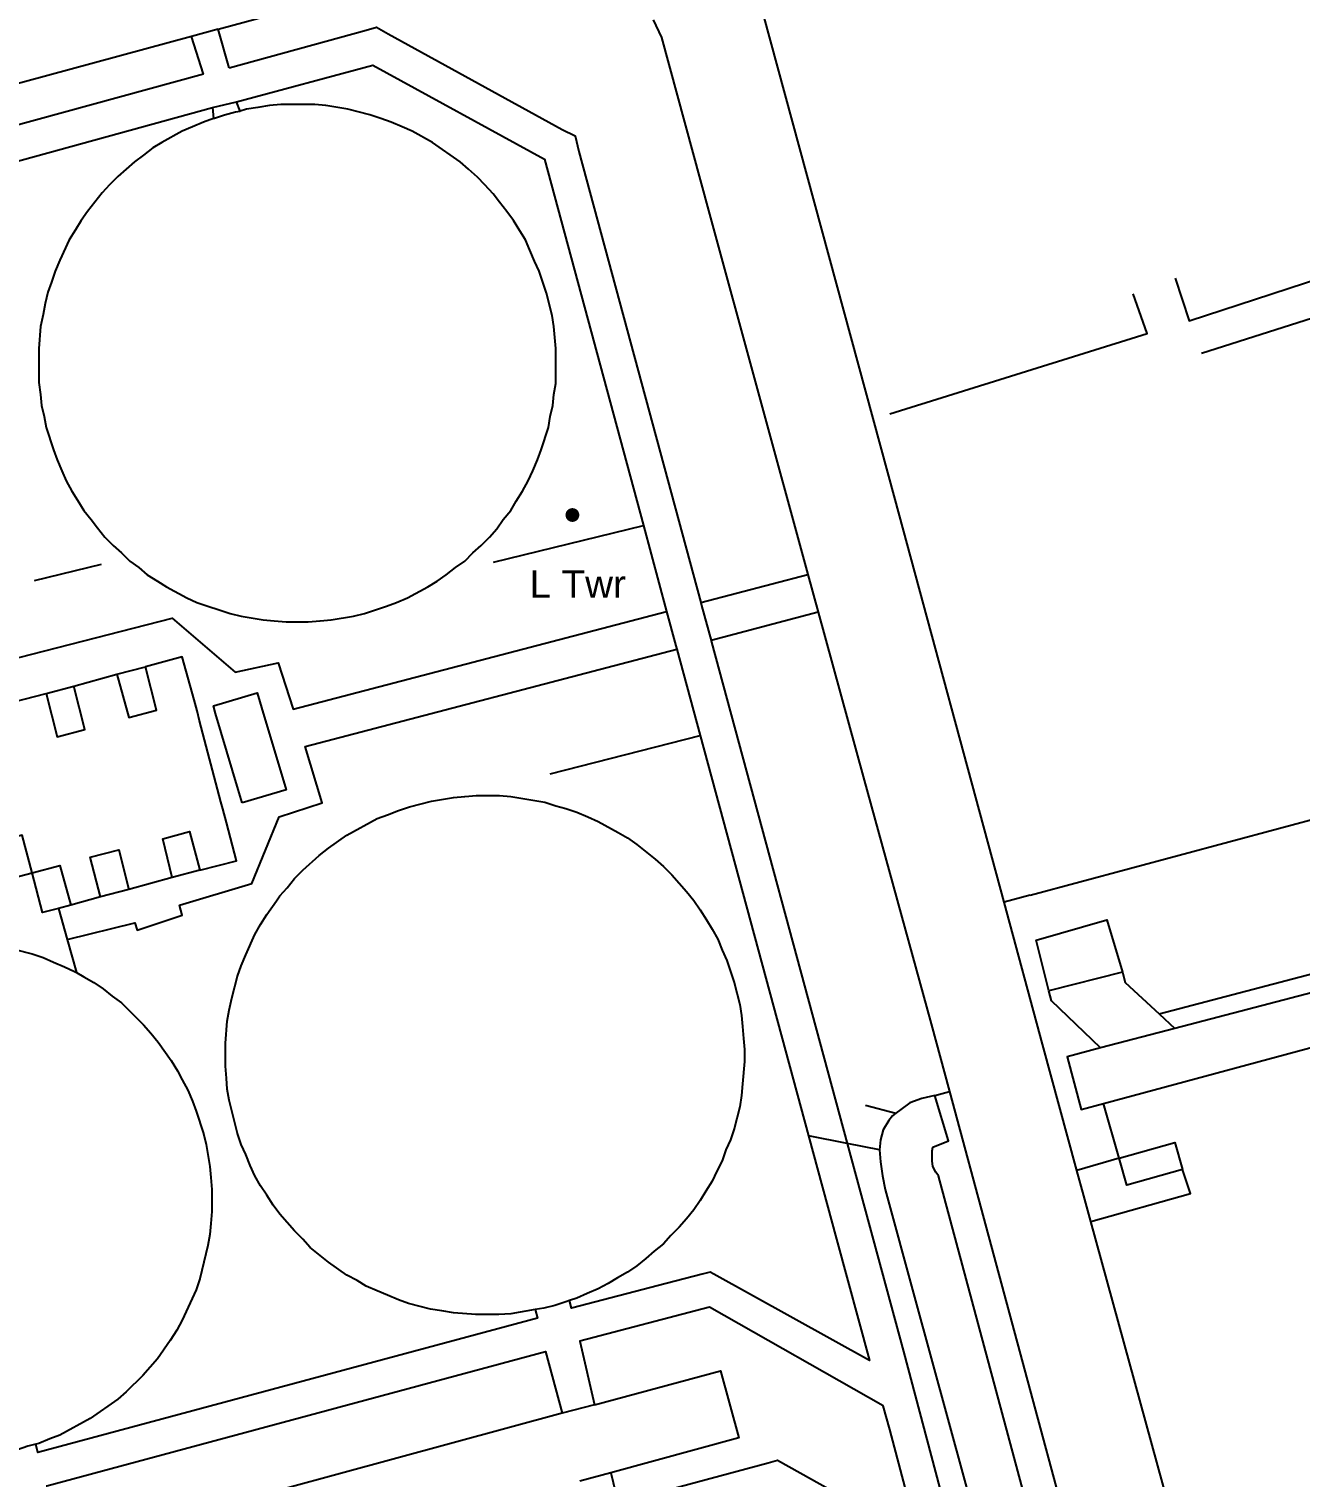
# Model space of a CAD drawing. Header units: millimetres. Extents: x 111502 to 977541, y 8702 to 1044108.
# Drawn here: x 488656.8 to 488725.8, y 240861.9 to 240940.6 of the extents above; entities that cross this region are included whole.
import ezdxf

# ---------------------------------------------------------------- set-up
doc = ezdxf.new("R2010")
doc.units = ezdxf.units.MM
doc.header["$LTSCALE"] = 0.25
doc.linetypes.add('DASHED2', pattern=[9.525, 6.35, -3.175])
doc.layers.add('E HVSS As Laid HV', color=10, linetype='Continuous')
doc.layers.add('X HVSS Site Background', color=8, linetype='Continuous')
doc.styles.add('OS Master Map$1$Standard', font='txt')

# ---------------------------------------------------------------- blocks, each defined once
blk = doc.blocks.new('OS Master Map$1$OSS9')
at = {"color": 8, "true_color": 0x707070, "const_width": 0.375, "flags": 128}
blk.add_lwpolyline([(0.188, 0), (0.181, 0.049), (0.162, 0.094), (0.133, 0.133), (0.094, 0.162), (0.049, 0.181), (0, 0.188), (-0.049, 0.181), (-0.094, 0.162), (-0.133, 0.133), (-0.162, 0.094), (-0.181, 0.049), (-0.188, 0), (-0.181, -0.049), (-0.162, -0.094), (-0.133, -0.133), (-0.094, -0.162), (-0.049, -0.181), (0, -0.188), (0.049, -0.181), (0.094, -0.162), (0.133, -0.133), (0.162, -0.094), (0.181, -0.049), (0.188, 0), (0.181, 0.049)], dxfattribs=at)
blk = doc.blocks.new('OS MAP 060722')
at = {"layer": 'X HVSS Site Background', "flags": 128}
for points in [[(-143.527, 1814.292), (-129.247, 1818.172)], [(-119.877, 1814.792), (-119.427, 1813.842), (-119.427, 1813.842), (-116.877, 1804.442), (-116.877, 1804.442), (-111.473, 1784.66)], [(-100.811, 1766.851), (-106.727, 1788.742), (-106.727, 1788.742), (-113.898, 1815.152)], [(-144.977, 1813.892), (-172.427, 1806.442)], [(-143.527, 1814.292), (-144.977, 1813.892)], [(-144.327, 1811.842), (-144.977, 1813.892)], [(-142.927, 1812.192), (-143.527, 1814.292)], [(-142.927, 1812.192), (-135.477, 1814.242), (-135.477, 1814.242), (-134.927, 1814.392), (-134.927, 1814.392), (-134.277, 1814.042), (-134.277, 1814.042), (-124.827, 1808.842), (-124.827, 1808.842), (-124.127, 1808.492), (-124.127, 1808.492), (-123.927, 1807.642), (-123.927, 1807.642), (-117.294, 1783.139)], [(-142.527, 1810.342), (-135.127, 1812.342), (-135.127, 1812.342), (-125.797, 1807.232), (-125.797, 1807.232), (-120.412, 1787.319)], [(-144.327, 1811.842), (-171.927, 1804.292)], [(-171.427, 1802.442), (-143.827, 1810.042)], [(-143.777, 1809.442), (-144.327, 1809.242), (-144.327, 1809.242), (-144.927, 1808.992), (-144.927, 1808.992), (-145.477, 1808.742), (-145.477, 1808.742), (-146.577, 1808.142), (-146.577, 1808.142), (-147.077, 1807.842), (-147.077, 1807.842), (-147.577, 1807.442), (-147.577, 1807.442), (-148.077, 1807.092), (-148.077, 1807.092), (-148.977, 1806.292), (-148.977, 1806.292), (-149.427, 1805.842), (-149.427, 1805.842), (-149.827, 1805.392), (-149.827, 1805.392), (-150.627, 1804.392), (-150.627, 1804.392), (-150.977, 1803.892), (-150.977, 1803.892), (-151.277, 1803.392), (-151.277, 1803.392), (-151.627, 1802.842), (-151.627, 1802.842), (-152.127, 1801.742), (-152.127, 1801.742), (-152.377, 1801.142), (-152.377, 1801.142), (-152.577, 1800.542), (-152.577, 1800.542), (-152.777, 1799.992), (-152.777, 1799.992), (-152.927, 1799.392), (-152.927, 1799.392), (-153.027, 1798.792), (-153.027, 1798.792), (-153.177, 1798.142), (-153.177, 1798.142), (-153.277, 1796.942), (-153.277, 1796.942), (-153.277, 1795.092), (-153.277, 1795.092), (-153.177, 1794.442), (-153.177, 1794.442), (-153.127, 1793.842), (-153.127, 1793.842), (-152.977, 1793.242), (-152.977, 1793.242), (-152.877, 1792.642), (-152.877, 1792.642), (-152.477, 1791.442), (-152.477, 1791.442), (-152.277, 1790.892), (-152.277, 1790.892), (-152.027, 1790.292), (-152.027, 1790.292), (-151.777, 1789.742), (-151.777, 1789.742), (-151.477, 1789.192), (-151.477, 1789.192), (-151.177, 1788.692), (-151.177, 1788.692), (-150.827, 1788.142), (-150.827, 1788.142), (-150.427, 1787.642), (-150.427, 1787.642), (-150.077, 1787.192), (-150.077, 1787.192), (-149.677, 1786.692), (-149.677, 1786.692), (-149.227, 1786.242), (-149.227, 1786.242), (-148.777, 1785.842), (-148.777, 1785.842), (-148.327, 1785.392), (-148.327, 1785.392), (-147.827, 1785.042), (-147.827, 1785.042), (-147.377, 1784.642), (-147.377, 1784.642), (-146.827, 1784.292), (-146.827, 1784.292), (-146.327, 1783.992), (-146.327, 1783.992), (-145.227, 1783.392), (-145.227, 1783.392), (-144.677, 1783.142), (-144.677, 1783.142), (-142.877, 1782.542), (-142.877, 1782.542), (-142.277, 1782.392), (-142.277, 1782.392), (-141.077, 1782.192), (-141.077, 1782.192), (-140.477, 1782.142), (-140.477, 1782.142), (-139.827, 1782.092), (-139.827, 1782.092), (-138.627, 1782.092), (-138.627, 1782.092), (-137.977, 1782.142), (-137.977, 1782.142), (-137.377, 1782.192), (-137.377, 1782.192), (-136.177, 1782.392), (-136.177, 1782.392), (-135.577, 1782.542), (-135.577, 1782.542), (-134.377, 1782.942), (-134.377, 1782.942), (-133.827, 1783.142), (-133.827, 1783.142), (-133.227, 1783.392), (-133.227, 1783.392), (-132.127, 1783.992), (-132.127, 1783.992), (-131.627, 1784.292), (-131.627, 1784.292), (-131.127, 1784.642), (-131.127, 1784.642), (-130.627, 1785.042), (-130.627, 1785.042), (-130.127, 1785.392), (-130.127, 1785.392), (-129.677, 1785.842), (-129.677, 1785.842), (-129.227, 1786.242), (-129.227, 1786.242), (-128.777, 1786.692), (-128.777, 1786.692), (-128.377, 1787.142), (-128.377, 1787.142), (-128.027, 1787.642), (-128.027, 1787.642), (-127.627, 1788.142), (-127.627, 1788.142), (-127.327, 1788.642), (-127.327, 1788.642), (-126.977, 1789.192), (-126.977, 1789.192), (-126.677, 1789.742), (-126.677, 1789.742), (-126.427, 1790.292), (-126.427, 1790.292), (-126.177, 1790.892), (-126.177, 1790.892), (-125.977, 1791.442), (-125.977, 1791.442), (-125.577, 1792.642), (-125.577, 1792.642), (-125.477, 1793.242), (-125.477, 1793.242), (-125.327, 1793.842), (-125.327, 1793.842), (-125.277, 1794.442), (-125.277, 1794.442), (-125.177, 1795.042), (-125.177, 1795.042), (-125.177, 1796.942), (-125.177, 1796.942), (-125.277, 1798.142), (-125.277, 1798.142), (-125.377, 1798.742), (-125.377, 1798.742), (-125.677, 1799.942), (-125.677, 1799.942), (-126.077, 1801.142), (-126.077, 1801.142), (-126.327, 1801.692), (-126.327, 1801.692), (-126.577, 1802.292), (-126.577, 1802.292), (-126.827, 1802.842), (-126.827, 1802.842), (-127.127, 1803.342), (-127.127, 1803.342), (-127.477, 1803.892), (-127.477, 1803.892), (-127.827, 1804.392), (-127.827, 1804.392), (-128.227, 1804.892), (-128.227, 1804.892), (-128.577, 1805.342), (-128.577, 1805.342), (-129.027, 1805.842), (-129.027, 1805.842), (-129.427, 1806.242), (-129.427, 1806.242), (-129.927, 1806.692), (-129.927, 1806.692), (-130.377, 1807.092), (-130.377, 1807.092), (-131.877, 1808.142), (-131.877, 1808.142), (-132.977, 1808.742), (-132.977, 1808.742), (-133.527, 1808.992), (-133.527, 1808.992), (-134.127, 1809.242), (-134.127, 1809.242), (-134.677, 1809.442), (-134.677, 1809.442), (-135.277, 1809.642), (-135.277, 1809.642), (-136.477, 1809.942), (-136.477, 1809.942), (-137.677, 1810.142), (-137.677, 1810.142), (-138.277, 1810.192), (-138.277, 1810.192), (-140.127, 1810.192), (-140.127, 1810.192), (-140.727, 1810.142), (-140.727, 1810.142), (-141.377, 1810.042), (-141.377, 1810.042), (-141.977, 1809.942), (-141.977, 1809.942), (-142.327, 1809.842)], [(-143.827, 1810.042), (-142.527, 1810.342)], [(-143.827, 1810.042), (-143.777, 1809.442)], [(-143.777, 1809.442), (-143.177, 1809.642), (-143.177, 1809.642), (-142.577, 1809.792), (-142.577, 1809.792), (-142.327, 1809.842)], [(-142.327, 1809.842), (-142.527, 1810.342)], [(-91.519, 1800.756), (-90.755, 1798.439), (-90.755, 1798.439), (-78.166, 1802.548)], [(-77.562, 1800.648), (-90.074, 1796.662)], [(-107.023, 1793.385), (-93.041, 1797.759), (-93.041, 1797.759), (-93.802, 1799.903)], [(-128.554, 1785.33), (-120.412, 1787.319)], [(-120.412, 1787.319), (-119.15, 1782.654)], [(-149.874, 1785.196), (-153.528, 1784.311)], [(-117.294, 1783.139), (-111.473, 1784.66)], [(-111.473, 1784.66), (-110.912, 1782.604)], [(-117.294, 1783.139), (-117.249, 1782.973), (-117.249, 1782.973), (-116.737, 1781.082)], [(-157.127, 1779.442), (-146.026, 1782.291), (-146.026, 1782.291), (-142.599, 1779.344), (-142.599, 1779.344), (-140.267, 1779.86), (-140.267, 1779.86), (-139.447, 1777.35), (-139.447, 1777.35), (-119.15, 1782.654)], [(-119.15, 1782.654), (-118.643, 1780.777), (-118.643, 1780.777), (-118.594, 1780.597)], [(-110.912, 1782.604), (-116.737, 1781.082)], [(-110.912, 1782.604), (-108.477, 1773.692), (-108.477, 1773.692), (-104.777, 1760.242), (-104.777, 1760.242), (-103.783, 1756.561)], [(-116.737, 1781.082), (-116.709, 1780.98), (-116.709, 1780.98), (-109.335, 1753.74)], [(-151.726, 1764.821), (-148.058, 1765.739), (-148.058, 1765.739), (-147.932, 1765.33), (-147.932, 1765.33), (-145.487, 1766.146), (-145.487, 1766.146), (-145.632, 1766.699), (-145.632, 1766.699), (-141.695, 1767.87), (-141.695, 1767.87), (-140.216, 1771.491), (-140.216, 1771.491), (-137.863, 1772.248), (-137.863, 1772.248), (-138.795, 1775.318), (-138.795, 1775.318), (-118.594, 1780.597)], [(-144.527, 1768.592), (-142.527, 1769.092), (-142.527, 1769.092), (-143.077, 1771.192), (-143.077, 1771.192), (-143.272, 1771.934), (-143.272, 1771.934), (-143.371, 1772.308), (-143.371, 1772.308), (-144.531, 1776.715), (-144.531, 1776.715), (-144.674, 1777.259), (-144.674, 1777.259), (-144.827, 1777.842), (-144.827, 1777.842), (-145.477, 1780.192), (-145.477, 1780.192), (-147.477, 1779.642)], [(-118.594, 1780.597), (-117.33, 1775.919)], [(-151.377, 1778.592), (-149.027, 1779.242)], [(-149.027, 1779.242), (-148.377, 1776.892), (-148.377, 1776.892), (-146.877, 1777.292), (-146.877, 1777.292), (-147.477, 1779.642)], [(-149.027, 1779.242), (-147.477, 1779.642)], [(-152.877, 1778.192), (-151.377, 1778.592)], [(-152.877, 1778.192), (-152.277, 1775.842), (-152.277, 1775.842), (-150.777, 1776.242), (-150.777, 1776.242), (-151.377, 1778.592)], [(-154.627, 1777.742), (-152.877, 1778.192)], [(-142.224, 1772.244), (-142.441, 1772.977), (-142.441, 1772.977), (-143.66, 1777.1), (-143.66, 1777.1), (-143.785, 1777.522), (-143.785, 1777.522), (-141.397, 1778.229), (-141.397, 1778.229), (-141.016, 1776.94), (-141.016, 1776.94), (-140.411, 1774.896), (-140.411, 1774.896), (-139.836, 1772.95), (-139.836, 1772.95), (-142.224, 1772.244)], [(-125.483, 1773.837), (-117.33, 1775.919)], [(-117.33, 1775.919), (-111.445, 1754.157)], [(-99.385, 1767.234), (-69.704, 1775.208)], [(-92.377, 1760.792), (-67.325, 1767.368), (-67.325, 1767.368), (-69.704, 1775.208)], [(-126.287, 1744.712), (-127.627, 1744.492), (-127.627, 1744.492), (-128.277, 1744.442), (-128.277, 1744.442), (-129.527, 1744.442), (-129.527, 1744.442), (-130.727, 1744.542), (-130.727, 1744.542), (-131.377, 1744.642), (-131.377, 1744.642), (-131.977, 1744.742), (-131.977, 1744.742), (-133.177, 1745.042), (-133.177, 1745.042), (-133.727, 1745.242), (-133.727, 1745.242), (-134.327, 1745.492), (-134.327, 1745.492), (-134.877, 1745.742), (-134.877, 1745.742), (-135.477, 1745.992), (-135.477, 1745.992), (-135.977, 1746.292), (-135.977, 1746.292), (-136.527, 1746.592), (-136.527, 1746.592), (-137.527, 1747.292), (-137.527, 1747.292), (-138.527, 1748.092), (-138.527, 1748.092), (-138.927, 1748.542), (-138.927, 1748.542), (-139.377, 1748.992), (-139.377, 1748.992), (-140.177, 1749.892), (-140.177, 1749.892), (-140.527, 1750.392), (-140.527, 1750.392), (-140.877, 1750.942), (-140.877, 1750.942), (-141.227, 1751.442), (-141.227, 1751.442), (-141.527, 1751.992), (-141.527, 1751.992), (-141.777, 1752.542), (-141.777, 1752.542), (-142.027, 1753.142), (-142.027, 1753.142), (-142.277, 1753.692), (-142.277, 1753.692), (-142.477, 1754.292), (-142.477, 1754.292), (-142.927, 1756.092), (-142.927, 1756.092), (-143.027, 1756.692), (-143.027, 1756.692), (-143.077, 1757.292), (-143.077, 1757.292), (-143.127, 1757.942), (-143.127, 1757.942), (-143.127, 1759.192), (-143.127, 1759.192), (-143.027, 1760.392), (-143.027, 1760.392), (-142.927, 1760.992), (-142.927, 1760.992), (-142.777, 1761.642), (-142.777, 1761.642), (-142.477, 1762.842), (-142.477, 1762.842), (-142.277, 1763.392), (-142.277, 1763.392), (-142.027, 1763.992), (-142.027, 1763.992), (-141.527, 1765.092), (-141.527, 1765.092), (-141.227, 1765.642), (-141.227, 1765.642), (-140.877, 1766.192), (-140.877, 1766.192), (-140.362, 1766.927), (-140.362, 1766.927), (-140.177, 1767.192), (-140.177, 1767.192), (-139.777, 1767.642), (-139.777, 1767.642), (-139.377, 1768.142), (-139.377, 1768.142), (-138.927, 1768.592), (-138.927, 1768.592), (-138.027, 1769.392), (-138.027, 1769.392), (-137.527, 1769.792), (-137.527, 1769.792), (-136.527, 1770.492), (-136.527, 1770.492), (-134.877, 1771.392), (-134.877, 1771.392), (-134.327, 1771.592), (-134.327, 1771.592), (-133.727, 1771.842), (-133.727, 1771.842), (-133.127, 1772.042), (-133.127, 1772.042), (-131.927, 1772.342), (-131.927, 1772.342), (-130.727, 1772.542), (-130.727, 1772.542), (-130.127, 1772.592), (-130.127, 1772.592), (-129.477, 1772.642), (-129.477, 1772.642), (-128.227, 1772.642), (-128.227, 1772.642), (-127.627, 1772.592), (-127.627, 1772.592), (-126.427, 1772.392), (-126.427, 1772.392), (-125.777, 1772.292), (-125.777, 1772.292), (-125.177, 1772.092), (-125.177, 1772.092), (-124.627, 1771.942), (-124.627, 1771.942), (-124.027, 1771.742), (-124.027, 1771.742), (-123.427, 1771.492), (-123.427, 1771.492), (-122.877, 1771.242), (-122.877, 1771.242), (-121.777, 1770.642), (-121.777, 1770.642), (-121.277, 1770.342), (-121.277, 1770.342), (-120.777, 1769.992), (-120.777, 1769.992), (-119.777, 1769.192), (-119.777, 1769.192), (-119.327, 1768.792), (-119.327, 1768.792), (-118.877, 1768.342), (-118.877, 1768.342), (-118.077, 1767.442), (-118.077, 1767.442), (-117.677, 1766.942), (-117.677, 1766.942), (-117.327, 1766.442), (-117.327, 1766.442), (-116.977, 1765.892), (-116.977, 1765.892), (-116.677, 1765.392), (-116.677, 1765.392), (-116.377, 1764.842), (-116.377, 1764.842), (-116.127, 1764.242), (-116.127, 1764.242), (-115.877, 1763.692), (-115.877, 1763.692), (-115.477, 1762.492), (-115.477, 1762.492), (-115.177, 1761.292), (-115.177, 1761.292), (-115.077, 1760.692), (-115.077, 1760.692), (-115.027, 1760.092), (-115.027, 1760.092), (-114.977, 1759.442), (-114.977, 1759.442), (-114.927, 1758.842), (-114.927, 1758.842), (-114.927, 1758.192), (-114.927, 1758.192), (-115.027, 1756.992), (-115.027, 1756.992), (-115.077, 1756.342), (-115.077, 1756.342), (-115.177, 1755.742), (-115.177, 1755.742), (-115.477, 1754.542), (-115.477, 1754.542), (-115.677, 1753.942), (-115.677, 1753.942), (-115.927, 1753.392), (-115.927, 1753.392), (-116.127, 1752.792), (-116.127, 1752.792), (-116.427, 1752.242), (-116.427, 1752.242), (-116.677, 1751.692), (-116.677, 1751.692), (-117.027, 1751.142), (-117.027, 1751.142), (-117.327, 1750.642), (-117.327, 1750.642), (-117.677, 1750.142), (-117.677, 1750.142), (-118.077, 1749.642), (-118.077, 1749.642), (-118.477, 1749.192), (-118.477, 1749.192), (-118.927, 1748.742), (-118.927, 1748.742), (-119.327, 1748.292), (-119.327, 1748.292), (-119.827, 1747.892), (-119.827, 1747.892), (-120.277, 1747.492), (-120.277, 1747.492), (-120.777, 1747.092), (-120.777, 1747.092), (-121.277, 1746.742), (-121.277, 1746.742), (-121.827, 1746.442), (-121.827, 1746.442), (-122.327, 1746.142), (-122.327, 1746.142), (-122.877, 1745.842), (-122.877, 1745.842), (-123.477, 1745.592), (-123.477, 1745.592), (-124.027, 1745.342), (-124.027, 1745.342), (-124.427, 1745.212)], [(-153.637, 1768.442), (-154.177, 1770.492), (-154.177, 1770.492), (-167.127, 1767.042), (-167.127, 1767.042), (-184.477, 1762.292), (-184.477, 1762.292), (-201.877, 1757.592), (-201.877, 1757.592), (-201.327, 1755.542)], [(-146.027, 1768.192), (-146.527, 1770.292), (-146.527, 1770.292), (-145.077, 1770.692), (-145.077, 1770.692), (-144.527, 1768.592)], [(-149.927, 1767.142), (-150.477, 1769.292), (-150.477, 1769.292), (-148.927, 1769.692), (-148.927, 1769.692), (-148.377, 1767.542)], [(-201.327, 1755.542), (-166.577, 1765.042), (-166.577, 1765.042), (-153.637, 1768.442)], [(-153.637, 1768.442), (-152.127, 1768.842), (-152.127, 1768.842), (-151.527, 1766.692)], [(-152.198, 1766.519), (-153.077, 1766.292), (-153.077, 1766.292), (-153.637, 1768.442)], [(-146.027, 1768.192), (-148.377, 1767.542)], [(-144.527, 1768.592), (-146.027, 1768.192)], [(-58.827, 1768.542), (-91.527, 1759.992)], [(-148.377, 1767.542), (-149.927, 1767.142)], [(-151.527, 1766.692), (-152.198, 1766.519)], [(-152.198, 1766.519), (-151.726, 1764.821)], [(-149.927, 1767.142), (-151.527, 1766.692)], [(-99.385, 1767.234), (-100.811, 1766.851)], [(-96.855, 1752.279), (-98.727, 1759.142), (-98.727, 1759.142), (-100.811, 1766.851)], [(-98.377, 1762.042), (-99.077, 1764.792), (-99.077, 1764.792), (-95.227, 1765.892), (-95.227, 1765.892), (-94.377, 1763.042)], [(-155.427, 1764.492), (-153.627, 1764.042), (-153.627, 1764.042), (-153.027, 1763.842), (-153.027, 1763.842), (-152.477, 1763.592), (-152.477, 1763.592), (-151.877, 1763.342), (-151.877, 1763.342), (-151.327, 1763.092), (-151.327, 1763.092), (-151.218, 1763.026)], [(-151.726, 1764.821), (-151.218, 1763.026)], [(-95.4, 1755.923), (-63.777, 1764.442)], [(-151.218, 1763.026), (-150.827, 1762.792), (-150.827, 1762.792), (-150.277, 1762.492), (-150.277, 1762.492), (-149.777, 1762.142), (-149.777, 1762.142), (-149.277, 1761.742), (-149.277, 1761.742), (-148.777, 1761.392), (-148.777, 1761.392), (-147.577, 1760.192), (-147.577, 1760.192), (-147.177, 1759.742), (-147.177, 1759.742), (-146.777, 1759.242), (-146.777, 1759.242), (-146.077, 1758.242), (-146.077, 1758.242), (-145.727, 1757.692), (-145.727, 1757.692), (-145.477, 1757.192), (-145.477, 1757.192), (-145.177, 1756.642), (-145.177, 1756.642), (-144.927, 1756.042), (-144.927, 1756.042), (-144.727, 1755.492), (-144.727, 1755.492), (-144.327, 1754.292), (-144.327, 1754.292), (-144.177, 1753.692), (-144.177, 1753.692), (-143.977, 1752.492), (-143.977, 1752.492), (-143.927, 1751.892), (-143.927, 1751.892), (-143.877, 1751.242), (-143.877, 1751.242), (-143.877, 1750.042), (-143.877, 1750.042), (-143.927, 1749.392), (-143.927, 1749.392), (-143.977, 1748.792), (-143.977, 1748.792), (-144.077, 1748.192), (-144.077, 1748.192), (-144.527, 1746.392), (-144.527, 1746.392), (-144.727, 1745.792), (-144.727, 1745.792), (-145.477, 1744.142), (-145.477, 1744.142), (-145.777, 1743.592), (-145.777, 1743.592), (-146.127, 1743.042), (-146.127, 1743.042), (-146.827, 1742.042), (-146.827, 1742.042), (-147.627, 1741.142), (-147.627, 1741.142), (-148.527, 1740.242), (-148.527, 1740.242), (-148.977, 1739.842), (-148.977, 1739.842), (-150.477, 1738.792), (-150.477, 1738.792), (-152.127, 1737.892), (-152.127, 1737.892), (-152.677, 1737.692), (-152.677, 1737.692), (-153.277, 1737.442), (-153.277, 1737.442), (-153.427, 1737.402)], [(-94.377, 1763.042), (-98.377, 1762.042)], [(-94.377, 1763.042), (-94.227, 1762.492), (-94.227, 1762.492), (-92.377, 1760.792)], [(-95.577, 1758.942), (-98.227, 1761.492), (-98.227, 1761.492), (-98.377, 1762.042)], [(-92.377, 1760.792), (-91.527, 1759.992)], [(-91.527, 1759.992), (-95.577, 1758.942)], [(-95.577, 1758.942), (-97.377, 1758.442), (-97.377, 1758.442), (-96.627, 1755.592), (-96.627, 1755.592), (-95.4, 1755.923)], [(-104.577, 1756.342), (-105.277, 1756.192), (-105.277, 1756.192), (-105.927, 1755.942), (-105.927, 1755.942), (-106.427, 1755.592), (-106.427, 1755.592), (-106.688, 1755.392)], [(-96.177, 1710.492), (-93.477, 1711.392), (-93.477, 1711.392), (-104.377, 1751.992), (-104.377, 1751.992), (-104.527, 1752.192), (-104.527, 1752.192), (-104.677, 1752.492), (-104.677, 1752.492), (-104.727, 1752.792), (-104.727, 1752.792), (-104.727, 1753.342), (-104.727, 1753.342), (-104.677, 1753.542), (-104.677, 1753.542), (-103.827, 1753.892), (-103.827, 1753.892), (-104.577, 1756.342)], [(-104.577, 1756.342), (-103.783, 1756.561)], [(-103.783, 1756.561), (-88.934, 1701.536)], [(-108.347, 1755.832), (-106.7, 1755.395), (-106.7, 1755.395), (-106.688, 1755.392)], [(-94.555, 1752.948), (-95.4, 1755.923)], [(-106.688, 1755.392), (-106.877, 1755.242), (-106.877, 1755.242), (-107.077, 1754.992), (-107.077, 1754.992), (-107.377, 1754.492), (-107.377, 1754.492), (-107.527, 1753.942), (-107.527, 1753.942), (-107.577, 1753.392)], [(-111.445, 1754.157), (-109.927, 1748.542), (-109.927, 1748.542), (-108.127, 1741.942), (-108.127, 1741.942), (-116.577, 1746.642), (-116.577, 1746.642), (-116.777, 1746.742), (-116.777, 1746.742), (-117.227, 1746.642), (-117.227, 1746.642), (-119.177, 1746.142), (-119.177, 1746.142), (-124.327, 1744.792), (-124.327, 1744.792), (-124.427, 1745.212)], [(-109.335, 1753.74), (-111.445, 1754.157)], [(-109.335, 1753.74), (-106.277, 1742.442), (-106.277, 1742.442), (-103.277, 1731.092), (-103.277, 1731.092), (-102.327, 1730.642), (-102.327, 1730.642), (-101.277, 1726.992)], [(-107.577, 1753.392), (-109.335, 1753.74)], [(-107.577, 1753.392), (-107.527, 1752.742), (-107.527, 1752.742), (-107.427, 1751.992), (-107.427, 1751.992), (-107.277, 1751.242), (-107.277, 1751.242), (-105.677, 1745.392), (-105.677, 1745.392), (-96.577, 1712.042), (-96.577, 1712.042), (-96.177, 1710.492)], [(-94.555, 1752.948), (-91.535, 1753.804), (-91.535, 1753.804), (-91.118, 1752.331)], [(-94.555, 1752.948), (-96.855, 1752.279)], [(-91.118, 1752.331), (-94.137, 1751.476), (-94.137, 1751.476), (-94.555, 1752.948)], [(-96.097, 1749.507), (-96.477, 1750.892), (-96.477, 1750.892), (-96.855, 1752.279)], [(-96.097, 1749.507), (-90.676, 1751.023), (-90.676, 1751.023), (-91.118, 1752.331)], [(-83.927, 1717.192), (-84.827, 1717.642), (-84.827, 1717.642), (-85.727, 1718.242), (-85.727, 1718.242), (-85.877, 1718.392), (-85.877, 1718.392), (-86.777, 1719.242), (-86.777, 1719.242), (-87.527, 1720.292), (-87.527, 1720.292), (-88.077, 1721.042), (-88.077, 1721.042), (-88.627, 1722.192), (-88.627, 1722.192), (-89.027, 1723.342), (-89.027, 1723.342), (-89.327, 1724.592), (-89.327, 1724.592), (-89.477, 1725.392), (-89.477, 1725.392), (-96.097, 1749.507)], [(-126.287, 1744.712), (-126.177, 1744.242), (-126.177, 1744.242), (-153.327, 1736.942), (-153.327, 1736.942), (-153.427, 1737.402)], [(-124.427, 1745.212), (-124.627, 1745.142), (-124.627, 1745.142), (-125.227, 1744.942), (-125.227, 1744.942), (-125.827, 1744.792), (-125.827, 1744.792), (-126.287, 1744.712)], [(-122.177, 1735.842), (-121.777, 1734.192), (-121.777, 1734.192), (-113.627, 1736.392), (-113.627, 1736.392), (-113.127, 1736.542), (-113.127, 1736.542), (-105.447, 1732.232), (-105.447, 1732.232), (-107.027, 1738.192), (-107.027, 1738.192), (-107.377, 1739.492), (-107.377, 1739.492), (-116.827, 1744.842), (-116.827, 1744.842), (-123.877, 1742.992), (-123.877, 1742.992), (-123.077, 1739.542)], [(-152.877, 1735.142), (-152.827, 1735.142), (-152.827, 1735.142), (-125.727, 1742.442), (-125.727, 1742.442), (-124.827, 1739.092)], [(-123.077, 1739.542), (-116.227, 1741.392), (-116.227, 1741.392), (-115.227, 1737.742), (-115.227, 1737.742), (-122.177, 1735.842)], [(-124.827, 1739.092), (-151.977, 1731.692)], [(-123.077, 1739.542), (-124.827, 1739.092)], [(-153.427, 1737.402), (-153.877, 1737.292), (-153.877, 1737.292), (-154.427, 1737.092), (-154.427, 1737.092), (-155.027, 1736.992), (-155.027, 1736.992), (-155.277, 1736.932)], [(-122.177, 1735.842), (-123.877, 1735.392)]]:
    blk.add_lwpolyline(points, dxfattribs=at)
at = {"layer": 'X HVSS Site Background'}
blk.add_blockref('OS Master Map$1$OSS9', (-124.272, 1787.892), dxfattribs=at)
at = {"layer": 'X HVSS Site Background', "insert": (-126.607, 1783.392), "char_height": 1.5, "attachment_point": 7, "style": 'OS Master Map$1$Standard'}
blk.add_mtext('{\\farial|b0|i0|c0|p34;L Twr}', dxfattribs=at)

msp = doc.modelspace()

# ---------------------------------------------------------------- linework, layer by layer
at = {"lineweight": 0}
msp.add_circle((488727.819, 239008.333), 11388.418, dxfattribs=at)

# ---------------------------------------------------------------- block references
at = {"layer": 'E HVSS As Laid HV', "linetype": 'DASHED2', "lineweight": 0}
msp.add_blockref('OS MAP 060722', (488810.577, 239126.308), dxfattribs=at)
at = {"layer": 'X HVSS Site Background', "lineweight": 0}
msp.add_blockref('OS Master Map$1$OSS9', (488686.305, 240914.2), dxfattribs=at)

doc.saveas('drawing.dxf')
